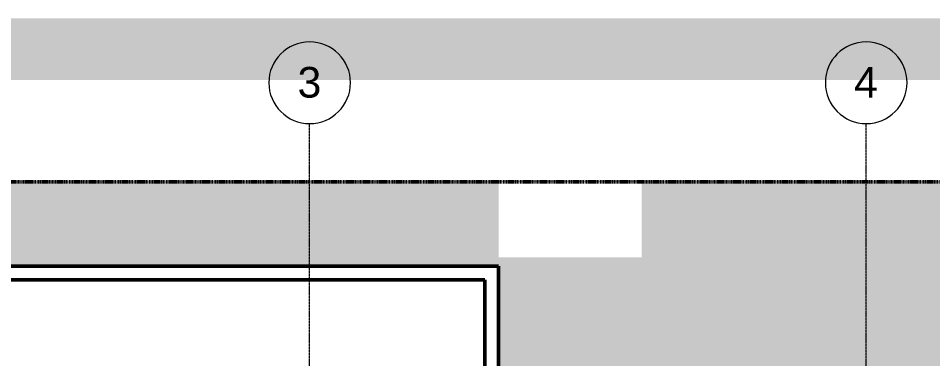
# Model space of a CAD drawing. Header units: inches. Extents: x -4235 to -464, y 9706 to 12365.
# Drawn here: x -2999 to -2461, y 12165 to 12365 of the extents above; entities that cross this region are included whole.
import ezdxf

# ---------------------------------------------------------------- set-up
doc = ezdxf.new("R2010")
doc.units = ezdxf.units.IN
doc.header["$MEASUREMENT"] = 0
doc.linetypes.add('Double Dash 3_8_', pattern=[1, 0.375, -0.125, 0.125, -0.125, 0.125, -0.125])
doc.linetypes.add('Grid Line 1_2_', pattern=[0.875, 0.5, -0.125, 0.125, -0.125])
for name, color, linetype, lineweight in [('0-1', 7, 'Continuous', 5), ('C-PROP-LINE', 91, 'Double Dash 3_8_', 50), ('C-TOPO-1', 9, 'Continuous', 9), ('S-FNDN-5', 32, 'Continuous', 50), ('S-GRID-1', 1, 'Grid Line 1_2_', 9), ('S-GRID-IDEN', 1, 'Continuous', 9)]:
    doc.layers.add(name, color=color, linetype=linetype, lineweight=lineweight)
doc.styles.add('Arial', font='arial.ttf', dxfattribs={"height": 18})
pattern_1 = [(0, (0, 0), (24, 24), [24, -24]), (0, (0, 9), (24, 24), [24, -24]), (0, (0, 18), (24, 24), [24, -24]), (90, (3, 21), (-24, 24), [24, -24]), (90, (12, 21), (-24, 24), [24, -24]), (90, (21, 21), (-24, 24), [24, -24])]

# ---------------------------------------------------------------- blocks, each defined once
blk = doc.blocks.new('CTR  - Topography_rvt-1-BACKGROUND - RCP - BASEMENT FLOOR')
at = {"layer": 'C-TOPO-1'}
h = blk.add_hatch(dxfattribs=at)
h.set_pattern_fill('FP_1', color=256, style=0, pattern_type=2)
h.set_pattern_definition(pattern_1)
h.paths.add_polyline_path([(-3918.53, 12328.59), (-552.82, 12328.59), (-552.82, 12364.84), (-4004.23, 12364.84), (-4004.23, 12328.59)], flags=0)
h = blk.add_hatch(dxfattribs=at)
h.set_pattern_fill('FP_1', color=256, style=0, pattern_type=2)
h.set_pattern_definition(pattern_1)
h.paths.add_polyline_path([(-678.06, 9706.2), (-501.03, 9706.2), (-501.03, 12268.83), (-1943.32, 12268.83), (-1943.32, 12141.44), (-1999.32, 12141.44), (-1999.32, 12268.83), (-2304.95, 12268.83), (-2304.95, 12224.44), (-2360.95, 12224.44), (-2360.95, 12268.83), (-2632.32, 12268.83), (-2632.32, 12224.44), (-2716.32, 12224.44), (-2716.32, 12268.83), (-3088.32, 12268.83), (-3088.32, 12224.44), (-3144.32, 12224.44), (-3144.32, 12268.83), (-3631.32, 12268.83), (-3631.32, 12224.44), (-3687.32, 12224.44), (-3687.32, 12268.83), (-3884.17, 12268.83), (-3905.01, 12267.01), (-3925.21, 12261.6), (-3944.17, 12252.76), (-3961.3, 12240.76), (-3976.09, 12225.97), (-3988.09, 12208.83), (-3996.93, 12189.88), (-4002.34, 12169.67), (-4004.17, 12148.83), (-4004.17, 12112.59), (-3902.72, 12112.59), (-3902.72, 11835.24), (-3832.32, 11835.24), (-3832.32, 12090.19), (-3144.32, 12090.19), (-3144.32, 12159.19), (-3088.32, 12159.19), (-3088.32, 12219.19), (-2716.32, 12219.19), (-2716.32, 12159.19), (-2632.32, 12159.19), (-2632.32, 12090.19), (-1940.32, 12090.19), (-1940.32, 12087.19), (-626.72, 12087.19), (-626.72, 9891.19), (-1055.4, 9891.19), (-1055.67, 9890.92), (-1109.44, 9835.81), (-1136.83, 9817.85), (-1154.94, 9809.4), (-1246.44, 9776.62), (-1265.55, 9776.62), (-1324.87, 9744.17), (-1349.58, 9737.55), (-1404.58, 9715.77), (-1455.99, 9712.98), (-1466.92, 9706.2), (-729.54, 9706.2)], flags=0)
blk = doc.blocks.new('Family - ___-1878357-BACKGROUND - RCP - BASEMENT FLOOR')
at = {"layer": 'C-PROP-LINE'}
blk.add_line((-3989.61, 12268.69), (-629.56, 12268.69), dxfattribs=at)
blk = doc.blocks.new('Grid - Grid Head - Circle-50561-BACKGROUND - RCP - BASEMENT FLOOR')
at = {"layer": 'S-GRID-IDEN'}
for start, end in [(360, 180), (180, 360)]:
    blk.add_arc((0, 0), 0.25, start, end, dxfattribs=at)

msp = doc.modelspace()

# ---------------------------------------------------------------- linework, layer by layer
at = {"layer": 'S-FNDN-5'}
for p, q in [((-3088.32, 12219.19), (-2716.32, 12219.19)), ((-2716.32, 12219.19), (-2716.32, 12159.19)), ((-2724.32, 12211.19), (-3080.32, 12211.19)), ((-2724.32, 12151.19), (-2724.32, 12211.19))]:
    msp.add_line(p, q, dxfattribs=at)
at = {"layer": 'S-GRID-1'}
for p, q in [((-2827.32, 9836.18), (-2827.32, 12302.98)), ((-2500.32, 9836.18), (-2500.32, 12302.98))]:
    msp.add_line(p, q, dxfattribs=at)

# ---------------------------------------------------------------- block references
at = {"layer": '0-1'}
msp.add_blockref('CTR  - Topography_rvt-1-BACKGROUND - RCP - BASEMENT FLOOR', (0, 0), dxfattribs=at)
at = {"layer": 'C-PROP-LINE'}
msp.add_blockref('Family - ___-1878357-BACKGROUND - RCP - BASEMENT FLOOR', (0, 0), dxfattribs=at)
at = {"layer": 'S-GRID-IDEN', "xscale": 95.99999999999994, "yscale": 95.99999999999994, "zscale": 95.99999999999994}
for p in [(-2827.32, 12326.98), (-2500.32, 12326.98)]:
    msp.add_blockref('Grid - Grid Head - Circle-50561-BACKGROUND - RCP - BASEMENT FLOOR', p, dxfattribs=at)

# ---------------------------------------------------------------- texts
at = {"layer": 'S-GRID-IDEN', "char_height": 18, "width": 16.968, "attachment_point": 1, "style": 'Arial'}
for s, insert in [('3', (-2834.45, 12336.27)), ('4', (-2507.45, 12336.27))]:
    msp.add_mtext(s, dxfattribs=dict(at, insert=insert))

doc.saveas('drawing.dxf')
